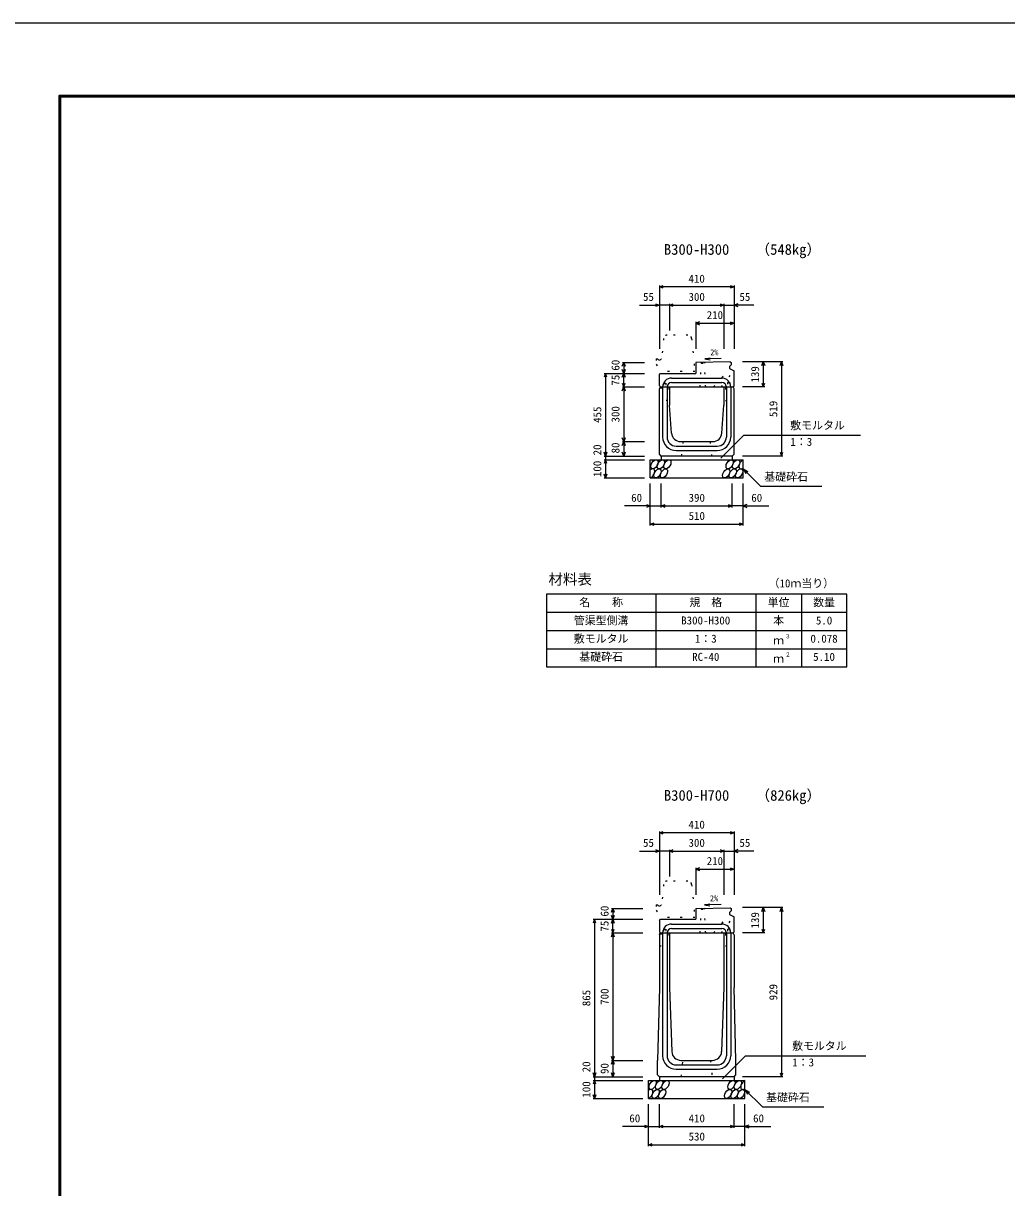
# Model space of a CAD drawing. Units: millimetres, scale not verified. Extents: x -12600 to 12600, y -5940 to 5940.
# Drawn here: x -4000 to 1403, y -458 to 5940 of the extents above; entities that cross this region are included whole.
import ezdxf
from ezdxf.enums import TextEntityAlignment as Align

# ---------------------------------------------------------------- set-up
doc = ezdxf.new("R2010")
doc.units = ezdxf.units.MM
doc.header["$LTSCALE"] = 40
doc.linetypes.add('DOTTED', pattern=[1.75, 0.25, -1.5])
for name, color, linetype, lineweight in [('0-0_DIM', 7, 'Continuous', 25), ('0-1_Defpoints', 5, 'Continuous', 25), ('0-2_HATCH', 6, 'Continuous', 25), ('0-3_HYO', 3, 'Continuous', 25), ('0-4_HYO2', 4, 'Continuous', 25), ('0-5_OUTLINE', 3, 'Continuous', 25), ('0-6_OUTLINE2', 4, 'DOTTED', 25), ('0-7_TXT', 7, 'Continuous', 25), ('0-8_WAKU', 3, 'Continuous', 25)]:
    doc.layers.add(name, color=color, linetype=linetype, lineweight=lineweight)
doc.styles.add('ＭＳ ゴシック', font='')
doc.styles.get('ＭＳ ゴシック').set_extended_font_data('MS Gothic')

msp = doc.modelspace()

# ---------------------------------------------------------------- linework, layer by layer
at = {"layer": '0-0_DIM'}
for p, q in [((-505, 4498.96), (-505, 4151.46)), ((-95, 4491.46), (-505, 4491.46)), ((-95, 4498.96), (-95, 4151.46)), ((-613.38, 4391.46), (-505, 4391.46)), ((-450, 4391.46), (-505, 4391.46)), ((-450, 4398.96), (-450, 4251.46)), ((-450, 4391.46), (-150, 4391.46)), ((-150, 4398.96), (-150, 4151.46)), ((-150, 4391.46), (-95, 4391.46)), ((13.38, 4391.46), (-95, 4391.46)), ((-305, 4298.96), (-305, 4151.46)), ((-305, 4291.46), (-95, 4291.46)), ((-708.5, 4076.46), (-586, 4076.46)), ((-701, 4076.46), (-701, 4016.46)), ((173.5, 4080.46), (-49, 4080.46)), ((66, 4080.46), (66, 3941.46)), ((166, 4080.46), (166, 3561.46)), ((-808.5, 4016.46), (-586, 4016.46)), ((-801, 4016.46), (-801, 3561.46)), ((-701, 3941.46), (-701, 4016.46)), ((-708.5, 3941.46), (-586, 3941.46)), ((-701, 3941.46), (-701, 3641.46)), ((73.5, 3941.46), (-49, 3941.46)), ((-167.89, 3550.65), (-41.66, 3676.89)), ((-41.66, 3676.89), (599.81, 3676.89)), ((-708.5, 3641.46), (-586, 3641.46)), ((-701, 3641.46), (-701, 3561.46)), ((-808.5, 3561.46), (-586, 3561.46)), ((-808.5, 3541.46), (-586, 3541.46)), ((-801, 3561.46), (-801, 3541.46)), ((-801, 3541.46), (-801, 3441.46)), ((173.5, 3561.46), (-49, 3561.46)), ((-45, 3491.46), (50.76, 3395.71)), ((-45, 3491.46), (-19.02, 3476.46)), ((-45, 3491.46), (-30, 3465.48)), ((-808.5, 3441.46), (-586, 3441.46)), ((-555, 3180.1), (-555, 3411.46)), ((-495, 3280.1), (-495, 3411.46)), ((-105, 3280.1), (-105, 3411.46)), ((-45, 3180.1), (-45, 3411.46)), ((50.76, 3395.71), (388.31, 3395.71)), ((-555, 3287.6), (-696.79, 3287.6)), ((-555, 3287.6), (-495, 3287.6)), ((-495, 3287.6), (-105, 3287.6)), ((-45, 3287.6), (-105, 3287.6)), ((-45, 3287.6), (96.79, 3287.6)), ((-555, 3187.6), (-45, 3187.6)), ((-505, 1498.96), (-505, 1151.46)), ((-95, 1491.46), (-505, 1491.46)), ((-95, 1498.96), (-95, 1151.46)), ((-613.38, 1391.46), (-505, 1391.46)), ((-450, 1391.46), (-505, 1391.46)), ((-450, 1398.96), (-450, 1251.46)), ((-450, 1391.46), (-150, 1391.46)), ((-150, 1398.96), (-150, 1151.46)), ((-150, 1391.46), (-95, 1391.46)), ((13.38, 1391.46), (-95, 1391.46)), ((-305, 1298.96), (-305, 1151.46)), ((-305, 1291.46), (-95, 1291.46)), ((-768.5, 1076.46), (-596, 1076.46)), ((-761, 1076.46), (-761, 1016.46)), ((173.5, 1080.46), (-49, 1080.46)), ((66, 1080.46), (66, 941.46)), ((166, 1080.46), (166, 151.46)), ((-868.5, 1016.46), (-596, 1016.46)), ((-861, 1016.46), (-861, 151.46)), ((-761, 941.46), (-761, 1016.46)), ((-768.5, 941.46), (-596, 941.46)), ((-761, 941.46), (-761, 241.46)), ((73.5, 941.46), (-49, 941.46)), ((-157.89, 140.65), (-31.66, 266.89)), ((-31.66, 266.89), (629.81, 266.89)), ((-768.5, 241.46), (-596, 241.46)), ((-761, 241.46), (-761, 151.46)), ((-868.5, 151.46), (-596, 151.46)), ((-868.5, 131.46), (-596, 131.46)), ((-861, 151.46), (-861, 131.46)), ((-861, 131.46), (-861, 31.46)), ((173.5, 151.46), (-49, 151.46)), ((-35, 81.46), (60.76, -14.29)), ((-35, 81.46), (-9.02, 66.46)), ((-35, 81.46), (-20, 55.48)), ((-868.5, 31.46), (-596, 31.46)), ((-565, -229.9), (-565, 1.46)), ((-505, -129.9), (-505, 1.46)), ((-95, -129.9), (-95, 1.46)), ((-35, -229.9), (-35, 1.46)), ((60.76, -14.29), (398.31, -14.29)), ((-565, -122.4), (-706.79, -122.4)), ((-565, -122.4), (-505, -122.4)), ((-505, -122.4), (-95, -122.4)), ((-35, -122.4), (-95, -122.4)), ((-35, -122.4), (106.79, -122.4)), ((-565, -222.4), (-35, -222.4))]:
    msp.add_line(p, q, dxfattribs=at)
for points in [[(-483.86, 4483.77), (-505, 4491.46), (-483.86, 4499.16)], [(-116.14, 4499.16), (-95, 4491.46), (-116.14, 4483.77)], [(-526.14, 4399.16), (-505, 4391.46), (-526.14, 4383.77)], [(-428.86, 4383.77), (-450, 4391.46), (-428.86, 4399.16)], [(-171.14, 4399.16), (-150, 4391.46), (-171.14, 4383.77)], [(-73.86, 4399.16), (-95, 4391.46), (-73.86, 4383.77)], [(-283.86, 4299.16), (-305, 4291.46), (-283.86, 4283.77)], [(-116.14, 4299.16), (-95, 4291.46), (-116.14, 4283.77)], [(-708.7, 4055.32), (-701, 4076.46), (-693.3, 4055.32)], [(-693.3, 4037.61), (-701, 4016.46), (-708.7, 4037.61)], [(58.3, 4059.32), (66, 4080.46), (73.7, 4059.32)], [(158.3, 4059.32), (166, 4080.46), (173.7, 4059.32)], [(-793.3, 3995.32), (-801, 4016.46), (-808.7, 3995.32)], [(-708.7, 3995.32), (-701, 4016.46), (-693.3, 3995.32)], [(-708.7, 3962.61), (-701, 3941.46), (-693.3, 3962.61)], [(-708.7, 3920.32), (-701, 3941.46), (-693.3, 3920.32)], [(58.3, 3962.61), (66, 3941.46), (73.7, 3962.61)], [(-693.3, 3662.61), (-701, 3641.46), (-708.7, 3662.61)], [(-708.7, 3620.32), (-701, 3641.46), (-693.3, 3620.32)], [(-793.3, 3582.61), (-801, 3561.46), (-808.7, 3582.61)], [(-793.3, 3520.32), (-801, 3541.46), (-808.7, 3520.32)], [(-693.3, 3582.61), (-701, 3561.46), (-708.7, 3582.61)], [(158.3, 3582.61), (166, 3561.46), (173.7, 3582.61)], [(-793.3, 3462.61), (-801, 3441.46), (-808.7, 3462.61)], [(-576.14, 3295.29), (-555, 3287.6), (-576.14, 3279.9)], [(-473.86, 3279.9), (-495, 3287.6), (-473.86, 3295.29)], [(-126.14, 3295.29), (-105, 3287.6), (-126.14, 3279.9)], [(-23.86, 3295.29), (-45, 3287.6), (-23.86, 3279.9)], [(-533.86, 3179.9), (-555, 3187.6), (-533.86, 3195.29)], [(-66.14, 3195.29), (-45, 3187.6), (-66.14, 3179.9)], [(-483.86, 1483.77), (-505, 1491.46), (-483.86, 1499.16)], [(-116.14, 1499.16), (-95, 1491.46), (-116.14, 1483.77)], [(-526.14, 1399.16), (-505, 1391.46), (-526.14, 1383.77)], [(-428.86, 1383.77), (-450, 1391.46), (-428.86, 1399.16)], [(-171.14, 1399.16), (-150, 1391.46), (-171.14, 1383.77)], [(-73.86, 1399.16), (-95, 1391.46), (-73.86, 1383.77)], [(-283.86, 1299.16), (-305, 1291.46), (-283.86, 1283.77)], [(-116.14, 1299.16), (-95, 1291.46), (-116.14, 1283.77)], [(-768.7, 1055.32), (-761, 1076.46), (-753.3, 1055.32)], [(-753.3, 1037.61), (-761, 1016.46), (-768.7, 1037.61)], [(58.3, 1059.32), (66, 1080.46), (73.7, 1059.32)], [(158.3, 1059.32), (166, 1080.46), (173.7, 1059.32)], [(-853.3, 995.32), (-861, 1016.46), (-868.7, 995.32)], [(-768.7, 995.32), (-761, 1016.46), (-753.3, 995.32)], [(-768.7, 962.61), (-761, 941.46), (-753.3, 962.61)], [(58.3, 962.61), (66, 941.46), (73.7, 962.61)], [(-768.7, 920.32), (-761, 941.46), (-753.3, 920.32)], [(-753.3, 262.61), (-761, 241.46), (-768.7, 262.61)], [(-768.7, 220.32), (-761, 241.46), (-753.3, 220.32)], [(-853.3, 172.61), (-861, 151.46), (-868.7, 172.61)], [(-853.3, 110.32), (-861, 131.46), (-868.7, 110.32)], [(-753.3, 172.61), (-761, 151.46), (-768.7, 172.61)], [(158.3, 172.61), (166, 151.46), (173.7, 172.61)], [(-853.3, 52.61), (-861, 31.46), (-868.7, 52.61)], [(-586.14, -114.71), (-565, -122.4), (-586.14, -130.1)], [(-483.86, -130.1), (-505, -122.4), (-483.86, -114.71)], [(-116.14, -114.71), (-95, -122.4), (-116.14, -130.1)], [(-13.86, -114.71), (-35, -122.4), (-13.86, -130.1)], [(-543.86, -230.1), (-565, -222.4), (-543.86, -214.71)], [(-56.14, -214.71), (-35, -222.4), (-56.14, -230.1)]]:
    msp.add_lwpolyline(points, dxfattribs=at)
at = {"layer": '0-1_Defpoints'}
msp.add_lwpolyline([(-4200, -5940), (12600, -5940), (12600, 5940), (-4200, 5940)], close=True, dxfattribs=at)
at = {"layer": '0-2_HATCH'}
for centre in [(-532.11, 3516.46), (-496.63, 3516.46), (-461.16, 3516.46), (-118.95, 3516.46), (-83.48, 3516.46), (-515.23, 3466.46), (-479.75, 3466.46), (-137.55, 3466.46), (-102.07, 3466.46), (-66.59, 3466.46), (-542.11, 106.46), (-506.63, 106.46), (-471.16, 106.46), (-108.95, 106.46), (-73.48, 106.46), (-525.23, 56.46), (-489.75, 56.46), (-127.55, 56.46), (-92.07, 56.46), (-56.59, 56.46)]:
    msp.add_ellipse(centre, major_axis=(14.54, 23.54), ratio=0.5792, dxfattribs=at)
for centre, start_param, end_param in [((-48, 3516.46), 0.6666252, 4.1103269), ((-550.7, 3466.46), 3.7419964, 7.318141), ((-38, 106.46), 0.6666252, 4.1103269), ((-560.7, 56.46), 3.7419964, 7.318141)]:
    msp.add_ellipse(centre, major_axis=(14.54, 23.54), ratio=0.5792, start_param=start_param, end_param=end_param, dxfattribs=at)
at = {"layer": '0-3_HYO'}
for p, q in [((-525, 2803.36), (-525, 2403.36)), ((25, 2803.36), (25, 2403.36)), ((275, 2803.36), (275, 2403.36)), ((-1125, 2703.36), (525, 2703.36))]:
    msp.add_line(p, q, dxfattribs=at)
msp.add_lwpolyline([(-1125, 2403.36), (525, 2403.36), (525, 2803.36), (-1125, 2803.36)], close=True, dxfattribs=at)
at = {"layer": '0-4_HYO2'}
for p, q in [((-1125, 2603.36), (525, 2603.36)), ((-1125, 2503.36), (525, 2503.36))]:
    msp.add_line(p, q, dxfattribs=at)
at = {"layer": '0-5_OUTLINE', "linetype": 'DOTTED'}
for p, q in [((-348.1, 4226.46), (-461.9, 4226.46)), ((-481.81, 4208.41), (-493, 4096.46)), ((-328.2, 4208.45), (-310, 4026.46)), ((-523, 4096.46), (-523, 4066.46)), ((-523, 4096.46), (-515, 4096.46)), ((-523, 4066.46), (-500, 4026.46)), ((-310, 4026.46), (-500, 4026.46)), ((-348.1, 1226.46), (-461.9, 1226.46)), ((-481.81, 1208.41), (-493, 1096.46)), ((-328.2, 1208.45), (-310, 1026.46)), ((-523, 1096.46), (-523, 1066.46)), ((-523, 1096.46), (-515, 1096.46)), ((-523, 1066.46), (-500, 1026.46)), ((-310, 1026.46), (-500, 1026.46))]:
    msp.add_line(p, q, dxfattribs=at)
at = {"layer": '0-5_OUTLINE'}
for p, q in [((-116, 4080.06), (-305, 4076.46)), ((-305, 4076.46), (-305, 4016.46)), ((-120, 4053.46), (-111, 4063.46)), ((-120, 4053.46), (-120, 4043.46)), ((-120, 4043.46), (-95, 4030.46)), ((-116, 4080.06), (-111, 4075.16)), ((-111, 4075.16), (-111, 4063.46)), ((-505, 4011.46), (-500, 4016.46)), ((-505, 3947.46), (-505, 4011.46)), ((-500, 4016.46), (-305, 4016.46)), ((-95, 3947.46), (-95, 4030.46)), ((-505, 3947.46), (-499, 3941.46)), ((-500, 3941.46), (-505, 3931.46)), ((-505, 3571.46), (-505, 3931.46)), ((-500, 3941.46), (-100, 3941.46)), ((-450, 3941.46), (-450, 3841.46)), ((-150, 3941.46), (-150, 3841.46)), ((-101, 3941.46), (-95, 3947.46)), ((-95, 3931.46), (-100, 3941.46)), ((-95, 3571.46), (-95, 3931.46)), ((-438.47, 3687.72), (-450, 3841.46)), ((-161.53, 3687.72), (-150, 3841.46)), ((-388.61, 3641.46), (-211.39, 3641.46)), ((-555, 3541.46), (-45, 3541.46)), ((-555, 3441.46), (-555, 3541.46)), ((-495, 3561.46), (-505, 3571.46)), ((-105, 3561.46), (-495, 3561.46)), ((-495, 3561.46), (-495, 3541.46)), ((-105, 3561.46), (-95, 3571.46)), ((-105, 3561.46), (-105, 3541.46)), ((-45, 3441.46), (-45, 3541.46)), ((-555, 3441.46), (-45, 3441.46)), ((-305, 1076.46), (-116, 1080.06)), ((-305, 1076.46), (-305, 1016.46)), ((-120, 1053.46), (-111, 1063.46)), ((-120, 1053.46), (-120, 1043.46)), ((-120, 1043.46), (-95, 1030.46)), ((-116, 1080.06), (-111, 1075.16)), ((-111, 1075.16), (-111, 1063.46)), ((-95, 947.46), (-95, 1030.46)), ((-505, 1010.46), (-499, 1016.46)), ((-505, 1010.46), (-505, 947.46)), ((-499, 1016.46), (-305, 1016.46)), ((-505, 947.46), (-499, 941.46)), ((-505, 931.46), (-500, 941.46)), ((-505, 931.46), (-505, 641.46)), ((-500, 941.46), (-100, 941.46)), ((-101, 941.46), (-95, 947.46)), ((-95, 931.46), (-100, 941.46)), ((-95, 931.46), (-95, 641.46)), ((-505, 641.46), (-515, 241.46)), ((-85, 241.46), (-95, 641.46)), ((-515, 161.46), (-515, 241.46)), ((-386.84, 241.46), (-213.16, 241.46)), ((-85, 161.46), (-85, 241.46)), ((-565, 131.46), (-35, 131.46)), ((-565, 31.46), (-565, 131.46)), ((-505, 151.46), (-515, 161.46)), ((-95, 151.46), (-505, 151.46)), ((-505, 151.46), (-505, 131.46)), ((-95, 151.46), (-85, 161.46)), ((-95, 151.46), (-95, 131.46)), ((-35, 31.46), (-35, 131.46)), ((-565, 31.46), (-35, 31.46))]:
    msp.add_line(p, q, dxfattribs=at)
at = {"layer": '0-5_OUTLINE', "linetype": 'DOTTED'}
for points in [[(-515, 4096.46), (-505, 4086.46), (-495, 4096.46), (-493, 4096.46)], [(-515, 1096.46), (-505, 1086.46), (-495, 1096.46), (-493, 1096.46)]]:
    msp.add_lwpolyline(points, dxfattribs=at)
at = {"layer": '0-5_OUTLINE'}
for points in [[(-450, 941.46), (-450, 641.46), (-436.8, 289.59)], [(-150, 941.46), (-150, 641.46), (-163.2, 289.59)]]:
    msp.add_lwpolyline(points, dxfattribs=at)
at = {"layer": '0-5_OUTLINE', "linetype": 'DOTTED'}
for centre, start, end in [((-461.9, 4206.46), 90, 174.40835), ((-348.1, 4206.46), 4.08463, 90), ((-461.9, 1206.46), 90, 174.40835), ((-348.1, 1206.46), 4.08463, 90)]:
    msp.add_arc(centre, 20, start, end, dxfattribs=at)
at = {"layer": '0-5_OUTLINE'}
for centre, start, end in [((-388.61, 3691.46), 184.28915, 270), ((-211.39, 3691.46), 270, 355.71085), ((-386.84, 291.46), 182.14759, 270), ((-213.16, 291.46), 270, 357.85241)]:
    msp.add_arc(centre, 50, start, end, dxfattribs=at)
at = {"layer": '0-6_OUTLINE2'}
for p, q in [((-281.5, 3941.46), (-275, 4072.71)), ((-275, 4072.71), (-277.47, 4076.99)), ((-275, 4072.71), (-257, 4072.71)), ((-257, 4072.71), (-254.27, 4077.43)), ((-250.5, 3941.46), (-257, 4072.71)), ((-207.03, 3941.46), (-118.53, 4042.7)), ((-164.35, 3941.46), (-96.63, 4031.31)), ((-502.25, 3936.96), (-458, 3936.96)), ((-481.5, 3961.96), (-469.5, 3961.96)), ((-481.5, 3961.96), (-481.5, 3936.96)), ((-469.5, 3961.96), (-469.5, 3936.96)), ((-458, 3936.96), (-458, 3866.46)), ((-142, 3936.96), (-142, 3866.46)), ((-142, 3936.96), (-97.75, 3936.96)), ((-130.5, 3966.46), (-118.5, 3966.46)), ((-130.5, 3966.46), (-130.5, 3941.46)), ((-118.5, 3966.46), (-118.5, 3941.46)), ((-458, 3866.46), (-505, 3866.46)), ((-142, 3866.46), (-95, 3866.46)), ((-375, 3641.46), (-385, 3561.46)), ((-215, 3561.46), (-225, 3641.46)), ((-281.5, 941.46), (-275, 1072.71)), ((-275, 1072.71), (-277.47, 1076.99)), ((-275, 1072.71), (-257, 1072.71)), ((-257, 1072.71), (-254.27, 1077.43)), ((-250.5, 941.46), (-257, 1072.71)), ((-207.03, 941.46), (-118.53, 1042.7)), ((-164.35, 941.46), (-96.63, 1031.31)), ((-481.5, 961.96), (-469.5, 961.96)), ((-481.5, 961.96), (-481.5, 936.96)), ((-469.5, 961.96), (-469.5, 936.96)), ((-118.5, 961.96), (-130.5, 961.96)), ((-130.5, 961.96), (-130.5, 936.96)), ((-118.5, 961.96), (-118.5, 936.96)), ((-502.25, 936.96), (-458, 936.96)), ((-458, 936.96), (-458, 871.46)), ((-142, 936.96), (-142, 871.46)), ((-142, 936.96), (-97.75, 936.96)), ((-505, 871.46), (-458, 871.46)), ((-142, 871.46), (-95, 871.46)), ((-385, 151.46), (-375, 241.46)), ((-225, 241.46), (-215, 151.46))]:
    msp.add_line(p, q, dxfattribs=at)
at = {"layer": '0-6_OUTLINE2', "linetype": 'Continuous'}
for p, q in [((-438, 3990.46), (-162, 3990.46)), ((-487, 3941.46), (-487, 3666.46)), ((-463, 3941.46), (-463, 3666.46)), ((-438, 3966.46), (-162, 3966.46)), ((-137, 3941.46), (-137, 3666.46)), ((-113, 3941.46), (-113, 3666.46)), ((-413, 3616.46), (-187, 3616.46)), ((-413, 3592.46), (-187, 3592.46)), ((-438, 990.46), (-162, 990.46)), ((-438, 966.46), (-162, 966.46)), ((-487, 941.46), (-487, 266.46)), ((-463, 941.46), (-463, 266.46)), ((-137, 941.46), (-137, 266.46)), ((-113, 941.46), (-113, 266.46)), ((-413, 216.46), (-187, 216.46)), ((-413, 192.46), (-187, 192.46))]:
    msp.add_line(p, q, dxfattribs=at)
for centre, radius, start, end in [((-438, 3941.46), 49, 90, 180), ((-162, 3941.46), 49, 0, 90), ((-438, 3941.46), 25, 90, 180), ((-162, 3941.46), 25, 0, 90), ((-413, 3666.46), 74, 180, 270), ((-413, 3666.46), 50, 180, 270), ((-187, 3666.46), 50, 270, 0), ((-187, 3666.46), 74, 270, 0), ((-438, 941.46), 49, 90, 180), ((-438, 941.46), 25, 90, 180), ((-162, 941.46), 49, 0, 90), ((-162, 941.46), 25, 0, 90), ((-413, 266.46), 74, 180, 270), ((-413, 266.46), 50, 180, 270), ((-187, 266.46), 50, 270, 0), ((-187, 266.46), 74, 270, 0)]:
    msp.add_arc(centre, radius, start, end, dxfattribs=at)
at = {"layer": '0-7_TXT'}
for p, q in [((-255.14, 4096.13), (-225.5, 4091.48)), ((-256.73, 1095.83), (-227.09, 1091.19))]:
    msp.add_line(p, q, dxfattribs=at)
for points in [[(-164.72, 4097.85), (-255.14, 4096.13), (-225.7, 4101.9)], [(-166.31, 1097.56), (-256.73, 1095.83), (-227.29, 1101.61)]]:
    msp.add_lwpolyline(points, dxfattribs=at)
at = {"layer": '0-8_WAKU', "lineweight": 50}
msp.add_lwpolyline([(-3800, -5540), (12200, -5540), (12200, 5540), (-3800, 5540)], close=True, dxfattribs=at)

# ---------------------------------------------------------------- texts
at = {"layer": '0-0_DIM', "style": 'ＭＳ ゴシック'}
for s, p in [('410', (-345, 4501.46)), ('55', (-594.84, 4401.46)), ('300', (-345, 4401.46)), ('55', (-65.16, 4401.46)), ('210', (-245, 4301.46)), ('敷モルタル', (213.94, 3695.62)), ('1：3', (214.94, 3604.93)), ('基礎砕石', (71.32, 3412.88)), ('60', (-660, 3297.6)), ('390', (-344.47, 3297.6)), ('60', (0, 3297.6)), ('510', (-344.47, 3197.6)), ('410', (-345, 1501.46)), ('55', (-594.84, 1401.46)), ('300', (-345, 1401.46)), ('55', (-65.16, 1401.46)), ('210', (-245, 1301.46)), ('敷モルタル', (223.94, 285.62)), ('1：3', (224.94, 194.93)), ('基礎砕石', (81.32, 2.88)), ('60', (-670, -112.4)), ('410', (-344.47, -112.4)), ('60', (10, -112.4)), ('530', (-344.47, -212.4))]:
    msp.add_text(s, height=43.99, dxfattribs=at).set_placement(p, align=Align.BOTTOM_LEFT)
for s, p in [('60', (-711, 4031.46)), ('139', (56, 3965.96)), ('75', (-711, 3948.96)), ('519', (156, 3775.96)), ('455', (-811, 3743.96)), ('300', (-711, 3746.46)), ('20', (-811, 3565.78)), ('80', (-711, 3576.46)), ('100', (-811, 3446.46)), ('60', (-771, 1031.46)), ('139', (56, 965.96)), ('75', (-771, 948.96)), ('929', (156, 570.96)), ('865', (-871, 538.96)), ('700', (-771, 546.46)), ('20', (-871, 175.78)), ('90', (-771, 166.46)), ('100', (-871, 36.46))]:
    msp.add_text(s, height=43.99, rotation=90, dxfattribs=at).set_placement(p, align=Align.BOTTOM_LEFT)
at = {"layer": '0-7_TXT', "style": 'ＭＳ ゴシック'}
for s, height, p in [('（548kg）', 58.65, (23.7, 4650.44)), ('B300-H300', 58.65, (-480, 4650.44)), ('2%', 32.99, (-225.57, 4105.46)), ('材料表', 58.65, (-1115, 2838.36)), ('（10ｍ当り）', 43.99, (95, 2827.36)), ('名\u3000\u3000称', 43.99, (-945, 2723.36)), ('規\u3000格', 43.99, (-340, 2723.36)), ('単位', 43.99, (90, 2723.36)), ('数量', 43.99, (340, 2723.36)), ('管渠型側溝', 43.99, (-975, 2623.36)), ('B300-H300', 43.99, (-385, 2623.36)), ('本', 43.99, (120, 2623.36)), ('5.0', 43.99, (355, 2623.36)), ('敷モルタル', 43.99, (-975, 2523.36)), ('1：3', 43.99, (-310, 2523.36)), ('ｍ', 43.99, (120, 2513.36)), ('３', 21.99, (185.54, 2553.73)), ('0.078', 43.99, (325, 2523.36)), ('基礎砕石', 43.99, (-945, 2423.36)), ('RC-40', 43.99, (-325, 2423.36)), ('ｍ', 43.99, (120, 2413.36)), ('２', 21.99, (185.54, 2453.73)), ('5.10', 43.99, (340, 2423.36)), ('（826kg）', 58.65, (23.7, 1650.44)), ('B300-H700', 58.65, (-480, 1650.44)), ('2%', 32.99, (-227.16, 1105.17))]:
    msp.add_text(s, height=height, dxfattribs=at).set_placement(p, align=Align.BOTTOM_LEFT)

doc.saveas('drawing.dxf')
